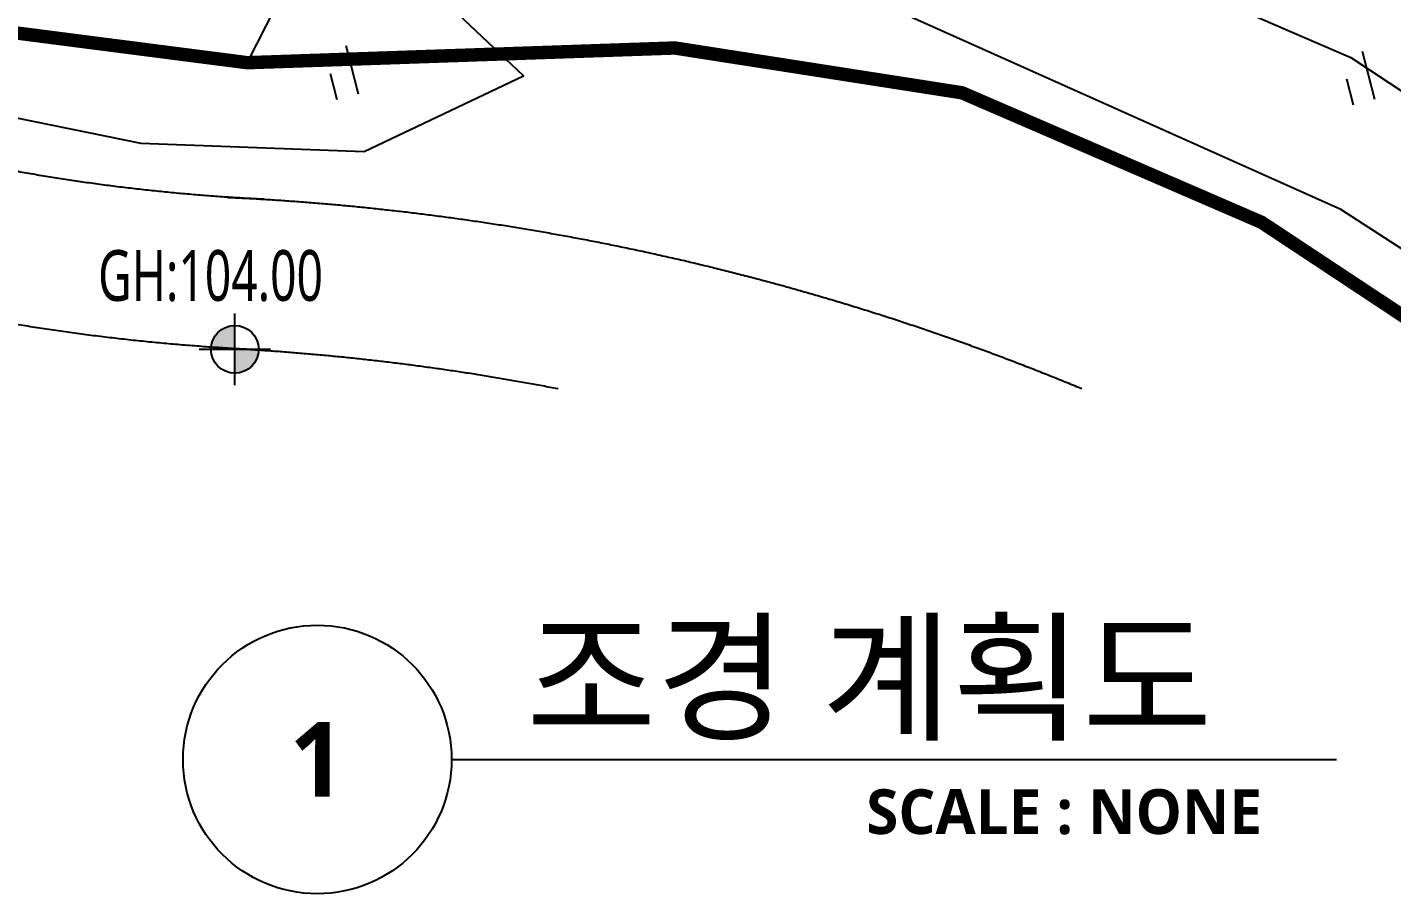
# Model space of a CAD drawing. Header units: millimetres. Extents: x 13387 to 322416, y 10188 to 219730.
# Drawn here: x 107185 to 143775, y 14718 to 37950 of the extents above; entities that cross this region are included whole.
import ezdxf
from ezdxf.enums import TextEntityAlignment as Align
from ezdxf.xclip import XClip

# ---------------------------------------------------------------- set-up
doc = ezdxf.new("R2010")
doc.units = ezdxf.units.MM
doc.header["$LTSCALE"] = 400
doc.header["$XCLIPFRAME"] = 0
doc.linetypes.add('base$0$base$0$CENTER', pattern=[2, 1.25, -0.25, 0.25, -0.25])
doc.linetypes.add('base$0$base$0$PHANTOM2', pattern=[31.749999999999986, 15.875, -3.174999999999999, 3.174999999999999, -3.174999999999999, 3.174999999999999, -3.174999999999999])
for name, color, linetype in [('A-ANNO-TITL', 7, 'Continuous'), ('AA-XXXX-TXT1', 2, 'Continuous'), ('base$0$base$0$1-HY', 8, 'Continuous'), ('base$0$base$0$1-SIM', 8, 'Continuous'), ('base$0$base$0$1-지적선', 3, 'Continuous'), ('base$0$base$0$CE_GH', 240, 'Continuous'), ('base$0$base$0$rndur', 1, 'Continuous'), ('base$0$base$0$사업부지', 7, 'Continuous')]:
    doc.layers.add(name, color=color, linetype=linetype)
doc.layers.add('base$0$base$0$CE_GH_TEXT', color=2, linetype='Continuous', lineweight=20)
doc.styles.add('base$0$base$0$나눔고딕N', font='NanumGothic.ttf')
doc.styles.add('SH_대대리576', font='')
doc.styles.get('SH_대대리576').set_extended_font_data('NanumGothic', bold=True)

# ---------------------------------------------------------------- blocks, each defined once
blk = doc.blocks.new('*U84')
at = {"layer": 'A-ANNO-TITL'}
blk.add_line((0, 0), (2966.70091189519, 0), dxfattribs=at)
blk.add_circle((-450, 0), 450, dxfattribs=at)
at = {"layer": 'AA-XXXX-TXT1', "style": 'SH_대대리576'}
blk.add_attdef('DWG.TITLE', (250, 100), '', height=350, dxfattribs=at)
at = {"layer": 'AA-XXXX-TXT1', "color": 7, "style": 'SH_대대리576'}
blk.add_attdef('NO1', text='', height=300, dxfattribs=at).set_placement((-450, 0), align=Align.MIDDLE)
at = {"layer": 'AA-XXXX-TXT1', "style": 'SH_대대리576'}
blk.add_attdef('SCALE', text='', height=150, dxfattribs=at).set_placement((2716.70091189519, -100), align=Align.TOP_RIGHT)
blk = doc.blocks.new('base$0$base$0$A$C0C523BD5')
at = {"layer": 'base$0$base$0$1-SIM', "color": 8}
for p, q in [((0.3944576354988385, 0.8915101256570779), (0.3944576354988385, 1.274165697395802e-06)), ((1.977459760382771e-06, 0.4800446797744371), (1.977459760382771e-06, 1.274165697395802e-06))]:
    blk.add_line(p, q, dxfattribs=at)
blk = doc.blocks.new('base$0$base$0$현황측량 지적')
at = {"layer": 'base$0$base$0$1-HY'}
blk.add_lwpolyline([(14867.13514869614, -139997.8291331795), (16676.84980626451, -142433.2455391574), (20940.27773297997, -143297.7687093711), (26927.02693007793, -143526.5656800359), (31200.71554307314, -141495.6827097109), (16636.38324412331, -127758.9960027293), (22932.07940347632, -122082.443892027), (21438.5974212368, -120251.2802808138)], dxfattribs=at)
blk.add_lwpolyline([(53118.52204131102, -145074.534942731), (40251.01429251907, -139309.7107186313), (40651.76460473798, -135752.257108862), (40419.8063970115, -129184.0041149342), (47025.02928421367, -130519.4990094467), (51046.0208439962, -131017.355290072), (63652.63252258301, -129734.7056943867), (68741.71994939214, -135533.6370753089), (71928.65209782543, -136958.1118846964), (69945.64678909304, -141779.0124174841), (64961.3058995367, -150607.5856823632), (60789.23478410626, -150041.6708392589)], close=True, dxfattribs=at)
at = {"layer": 'base$0$base$0$1-지적선', "color": 8}
blk.add_polyline3d([(23797.61754003633, -141138.3397967664, 0), (26293.4536027303, -136231.1570667073, 0), (35525.90087560192, -135531.3475548697, 0), (44421.49299905542, -137124.9001185289, 0), (53384.18823030172, -140999.4161130493, 0), (62135.41181003256, -146788.3575411148, 0), (59383.43941833498, -150963.49370121, 0), (50995.59496913478, -145414.5785373216, 0), (42966.00721844984, -141943.5317857666, 0), (35264.39985004719, -140743.24809245, 0), (23797.61754003633, -141138.3397967664, 0)], dxfattribs=at)
at = {"layer": 'base$0$base$0$rndur', "linetype": 'base$0$base$0$PHANTOM2', "ltscale": 2, "const_width": 359.9999999999999, "flags": 128}
blk.add_lwpolyline([(206882.6780468635, -157310.3158752131), (202971.4461283665, -156084.6725872434), (192523.3860590593, -138055.3549701979), (192036.9202752165, -134392.5205417771), (187653.2421054351, -139214.4006423193), (180694.1245404133, -143461.861969813), (173736.6214904166, -143508.8545867454), (161354.4714488965, -148903.5598915364), (157725.022301198, -144241.8377981884), (154815.9258331279, -136783.6756433458), (158049.6088751657, -127241.2112340077), (126239.0333691663, -144922.752625199), (122996.0478937034, -147374.8966281738), (114777.4358995841, -142532.9014913999), (78066.65919518424, -156211.8825502568), (59377.74064116692, -150969.2110692263), (50990.10652037757, -145419.9779825599), (42960.65033960436, -141948.6268851557), (35258.8360140021, -140747.0836677323), (23792.03873755131, -141141.7407423037), (15854.84749745484, -140119.425615909), (12424.96619550651, -139716.2640374058), (9302.955740949139, -139320.6218736994), (5202.368275580462, -130219.0260552964), (-3377.214978201315, -125158.068025013), (-12854.50675629685, -120922.4780361115), (-25433.26705106255, -113133.7837659689), (-31110.28360400023, -107171.8687171275), (-33683.99121618876, -104469.0705128806), (-50296.12396867992, -94166.19016770669), (-54915.92742453609, -87819.92441257485), (-58555.82325643441, -75837.7152533416), (-58593.83707186114, -63575.10293174535), (-54696.67222650303, -51461.86570238904), (-52837.87754654698, -43399.44284437224), (-53309.94398683216, -35410.85384100012), (-56464.77404796844, -30247.04736901645), (-58198.79450095259, -23602.64176716306), (-65933.4267698722, 6044.062447355827), (-65550.34362219553, 7455.493388002971), (-83110.1546081095, 7388.216742823715), (-99556.07287735352, 7404.868734816206), (-100788.959012148, 7832.468756273156), (-83512.5682559493, -58383.85711178672), (-91569.81344165187, -60086.10415997205), (-90952.18899019249, -159807.3127455881)], dxfattribs=at)
at = {"layer": 'base$0$base$0$rndur', "linetype": 'base$0$base$0$PHANTOM2', "ltscale": 2, "flags": 128}
blk.add_lwpolyline([(206882.6780468635, -157310.3158752131), (202971.4461283665, -156084.6725872434), (192523.3860590593, -138055.3549701979), (192036.9202752165, -134392.5205417771), (187653.2421054351, -139214.4006423193), (180694.1245404133, -143461.861969813), (173736.6214904166, -143508.8545867454), (161354.4714488965, -148903.5598915364), (157725.022301198, -144241.8377981884), (154815.9258331279, -136783.6756433458), (158049.6088751657, -127241.2112340077), (126239.0333691663, -144922.752625199), (122996.0478937034, -147374.8966281738), (114777.4358995841, -142532.9014913999), (78066.65919518424, -156211.8825502568), (59377.74064116692, -150969.2110692263), (50990.10652037757, -145419.9779825599), (42960.65033960436, -141948.6268851557), (35258.8360140021, -140747.0836677323), (23792.03873755131, -141141.7407423037), (15854.84749745484, -140119.425615909), (12424.96619550651, -139716.2640374058), (9302.955740949139, -139320.6218736994), (5202.368275580462, -130219.0260552964), (-3377.214978201315, -125158.068025013), (-12854.50675629685, -120922.4780361115), (-25433.26705106255, -113133.7837659689), (-31110.28360400023, -107171.8687171275), (-33683.99121618876, -104469.0705128806), (-50296.12396867992, -94166.19016770669), (-54915.92742453609, -87819.92441257485), (-58555.82325643441, -75837.7152533416), (-58593.83707186114, -63575.10293174535), (-54696.67222650303, -51461.86570238904), (-52837.87754654698, -43399.44284437224), (-53309.94398683216, -35410.85384100012), (-56464.77404796844, -30247.04736901645), (-58198.79450095259, -23602.64176716306), (-65933.4267698722, 6044.062447355827), (-65550.34362219553, 7455.493388002971), (-83110.1546081095, 7388.216742823715), (-99556.07287735352, 7404.868734816206), (-100788.959012148, 7832.468756273156), (-83512.5682559493, -58383.85711178672), (-91569.81344165187, -60086.10415997205), (-90952.18899019249, -159807.3127455881)], dxfattribs=at)
at = {"layer": 'base$0$base$0$1-SIM', "xscale": 1500, "yscale": 1500, "zscale": 1500, "rotation": 14.62512501046145}
for p in [(26195.99301451631, -142127.5659142581), (53451.32061375631, -142271.2936716422)]:
    blk.add_blockref('base$0$base$0$A$C0C523BD5', p, dxfattribs=at)
blk = doc.blocks.new('base$0$base$0$XREF_BASE$0$A$C5E376D50')
at = {"color": 8}
for points in [[(374986.4922403283, 153403.7652445617, -0.1800890747551067), (333336.521698514, 157628.1449888572), (326035.3493606299, 161222.2387602227, 0.1029921305098946), (299192.2667765701, 168138.7131681903), (300157.9808937968, 168093.3712228676, -0.148010592410655), (272310.4685415477, 177969.2908744989), (248008.6658802782, 195863.3505019411), (239404.4200788327, 202198.8841808448), (237464.355439405, 203627.4050276014), (223953.3380506458, 213575.9240674358, -0.2413826037725673), (211743.1506770942, 238072.6477512205), (212176.0374958422, 276367.4043117394), (195483.0374478363, 272011.1591829848, -0.3690380603958742), (200554.9179892978, 266091.4939295957, -0.003164124593798496), (200551.5963312229, 265423.8785876539), (199993.6078152759, 216062.1665420402, -0.0418691955338178), (198407.865295398, 199419.1701156306)], [(204104.4730220572, 131526.9389507305), (203820.0137102958, 177083.2343705199, -0.04456110531927573), (204938.427976144, 190556.6247638371, -0.5600523660662758), (228632.6330915214, 200195.6832789374), (234660.9810442044, 195756.8513223063), (234660.981079896, 195756.8513913732), (237621.3004835364, 193577.0899438313), (237621.2584394868, 193577.0328447451, -0.4149937128566892), (241910.670376665, 165581.8326292341, -0.14603827605804), (232777.1053091986, 158694.8186698421), (225692.0832160236, 156059.8899283186), (228480.6899449443, 148561.6452995613), (250624.9242419824, 156797.1142429011, -0.1010843626928387), (278308.249012663, 161110.4442641228), (298817.0652448796, 160147.5165008064, -0.1029921305098797), (322502.1378729041, 154044.7448741328), (329803.3101881947, 150450.65104488, 0.132120839597074), (364456.1530433912, 143616.5106727462, -0.3321659384539655)]]:
    blk.add_lwpolyline(points, format="xyb", dxfattribs=at)
blk = doc.blocks.new('base$0$base$0$A$C22D04AE8')
at = {"layer": 'base$0$base$0$CE_GH'}
h = blk.add_hatch(color=256, dxfattribs=at)
h.paths.add_polyline_path([(0, -2.842170943040401e-14), (0, 800, 0.4142135623730951), (-800, 0)])
h.paths.add_polyline_path([(800, 0), (0, 0), (0, -800, 0.4142135623730951)])
for points in [[(0, -1200), (0, 1200)], [(-1200, 0), (1200, 0)]]:
    blk.add_lwpolyline(points, dxfattribs=at)
blk.add_circle((0, 0), 800, dxfattribs=at)
blk = doc.blocks.new('base$0$base$0$G$CBD6C6888')
at = {"layer": 'base$0$base$0$CE_GH', "linetype": 'ByBlock', "xscale": 0.8, "yscale": 0.8, "zscale": 0.8}
blk.add_blockref('base$0$base$0$A$C22D04AE8', (131228.1519499151, 959.9999999999709), dxfattribs=at)
at = {"layer": 'base$0$base$0$CE_GH_TEXT', "color": 2, "lineweight": 20, "style": 'base$0$base$0$나눔고딕N', "width": 0.7}
blk.add_text('GH:104.00', height=1360, dxfattribs=at).set_placement((127559.4585953597, 2940.022511397459), align=Align.MIDDLE_LEFT)
blk = doc.blocks.new('base', base_point=(1.855369e-10, 0))
at = {"layer": 'base$0$base$0$사업부지', "color": 8, "linetype": 'base$0$base$0$CENTER', "ltscale": 150, "flags": 128}
blk.add_lwpolyline([(2525272.138418329, -1110515.87242858, 0.05294867374241594), (2511914.395881714, -1108447.285350821), (2511914.395881955, -1108447.285350819), (2511914.395881955, -1108447.285350819), (2512880.067266001, -1108493.519843926, -0.1480105924105106), (2482858.29137901, -1097815.270214161), (2481130.996268783, -1096540.953838554), (2470849.685470759, -1088955.890559521), (2456963.623655662, -1078711.413018411), (2456963.623655662, -1078711.413018411), (2453744.800422807, -1076336.717881051), (2448035.904240312, -1072124.965278987), (2434377.221324618, -1062048.237398512), (2434377.551633208, -1062048.15707678), (2425956.036854339, -1055835.163240438, -0.2176979859904319), (2420599.721419098, -1044349.895547882), (2421054.401999492, -1007167.288840822, 0.04280449242703228), (2420300.008056491, -996897.9445095018), (2416071.642751658, -979543.2800453937), (2408961.581846318, -952194.3233172492)], format="xyb", dxfattribs=at)
ref = blk.add_blockref('base$0$base$0$현황측량 지적', (2488921.03734688, -959657.4591534454))
XClip(ref).set_block_clipping_path([(-120941.07946003601, -150848.00685366592), (162857.53638898185, 70751.99314633408)])
blk.add_blockref('base$0$base$0$G$CBD6C6888', (2381151.90047467, -1109444.600806724))
ref = blk.add_blockref('base$0$base$0$XREF_BASE$0$A$C5E376D50', (2212998.119568409, -1272554.759292457))
XClip(ref).set_block_clipping_path([(154965.4345864058, 162053.3751671459), (438965.4345861674, 383653.37516714586)])
blk = doc.blocks.new('G$CE0093AA2')
ref = blk.add_blockref('base', (-2413015.10548529, 1115650.52937308))
XClip(ref).set_block_clipping_path([(2413015.10548529, -1109546.827617452), (2592876.677923977, -918069.190399006)])

msp = doc.modelspace()

# ---------------------------------------------------------------- block references
ref = msp.add_blockref('*U84', (118562.7922459115, 18318.25444362103), dxfattribs=dict(xscale=8, yscale=8, zscale=8))
ref.add_attrib('SCALE', 'SCALE : NONE', dxfattribs={"layer": 'A-ANNO-TITL', "height": 1200, "style": 'SH_대대리576'}).set_placement((140296.399541067, 17518.25444362103), align=Align.TOP_RIGHT)
ref.add_attrib('DWG.TITLE', '조경 계획도', (120562.7922459115, 19118.25444362103), dxfattribs={"layer": 'A-ANNO-TITL', "height": 2783.26208172822, "style": 'SH_대대리576'})
ref.add_attrib('NO1', '1', dxfattribs={"layer": 'A-ANNO-TITL', "color": 7, "height": 2000, "style": 'SH_대대리576'}).set_placement((114962.7922459115, 18318.25444362103), align=Align.MIDDLE)

# ---------------------------------------------------------------- next in the draw order: block references
msp.add_blockref('G$CE0093AA2', (13386.65729498758, 22149.14332179664))

doc.saveas('drawing.dxf')
